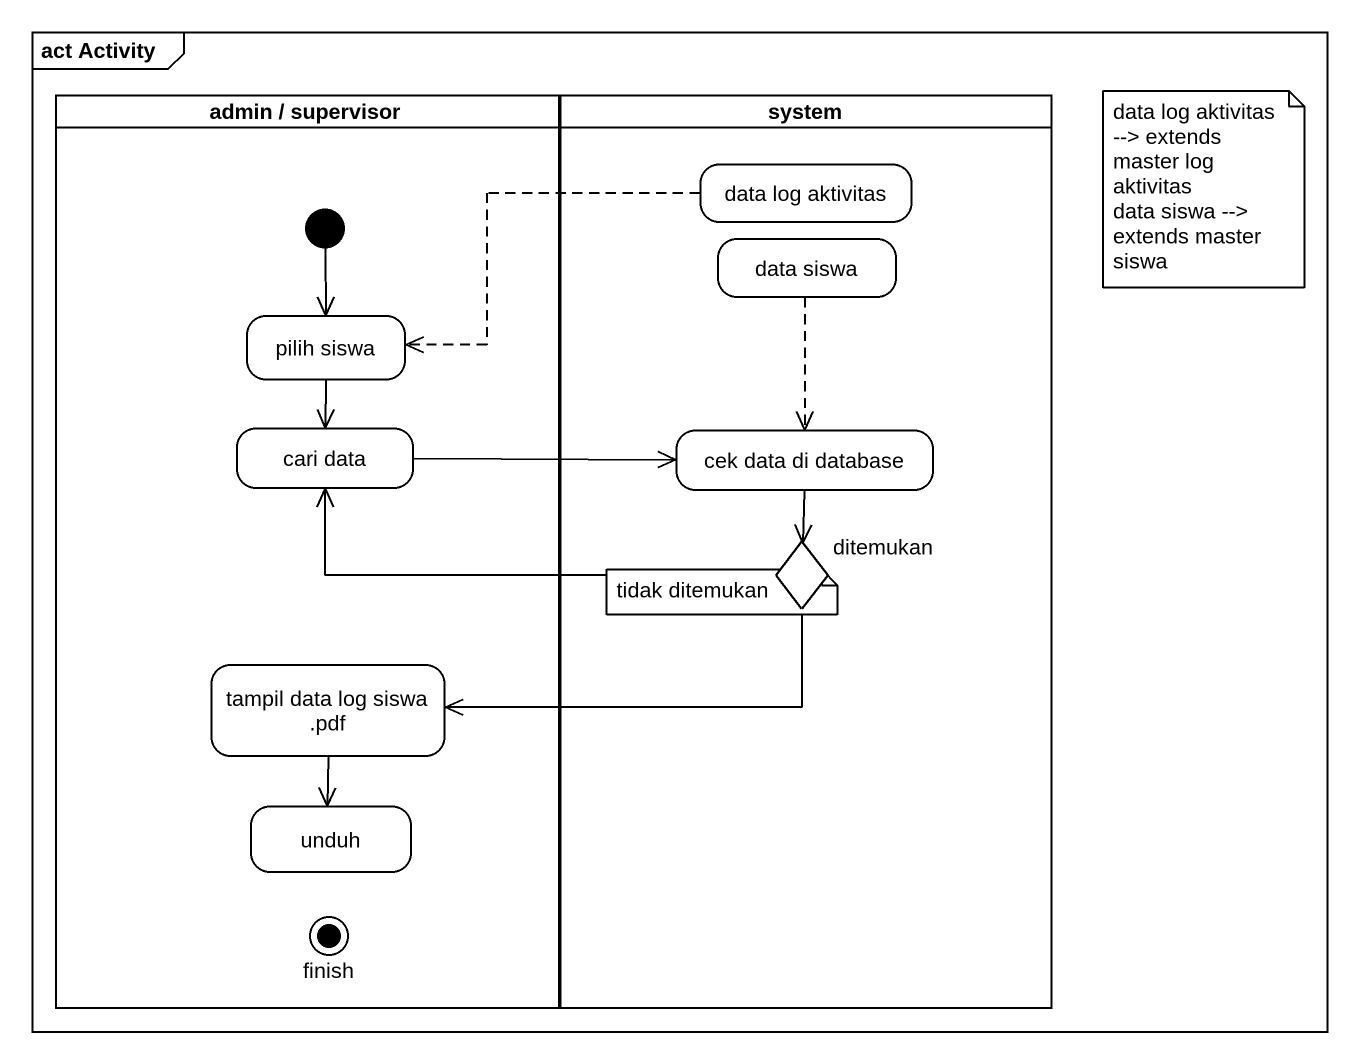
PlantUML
@startuml
mainframe act Activity
hide empty description
state "admin / supervisor" as admin_supervisor <<partition>> {
  state "pilih siswa" as pilih_siswa
  state "cari data" as cari_data
  state "tampil data log siswa .pdf" as tampil_data_log_siswa_pdf
  state unduh
  state finish <<end>>
  [*] --> pilih_siswa
}
state system <<partition>> {
  state "data log aktivitas" as data_log_aktivitas
  state "data siswa" as data_siswa
  state "cek data di database" as cek_data_di_database
  state ditemukan <<choice>>
}
data_log_aktivitas -left[dashed]-> pilih_siswa
data_siswa -[dashed]-> cek_data_di_database
pilih_siswa --> cari_data
cari_data -right-> cek_data_di_database
cek_data_di_database --> ditemukan
ditemukan -left-> cari_data
ditemukan -left-> tampil_data_log_siswa_pdf
tampil_data_log_siswa_pdf --> unduh
note as N1
  data log aktivitas --> extends master log aktivitas
  data siswa --> extends master siswa
end note
note as N2
  tidak ditemukan
end note
@enduml
